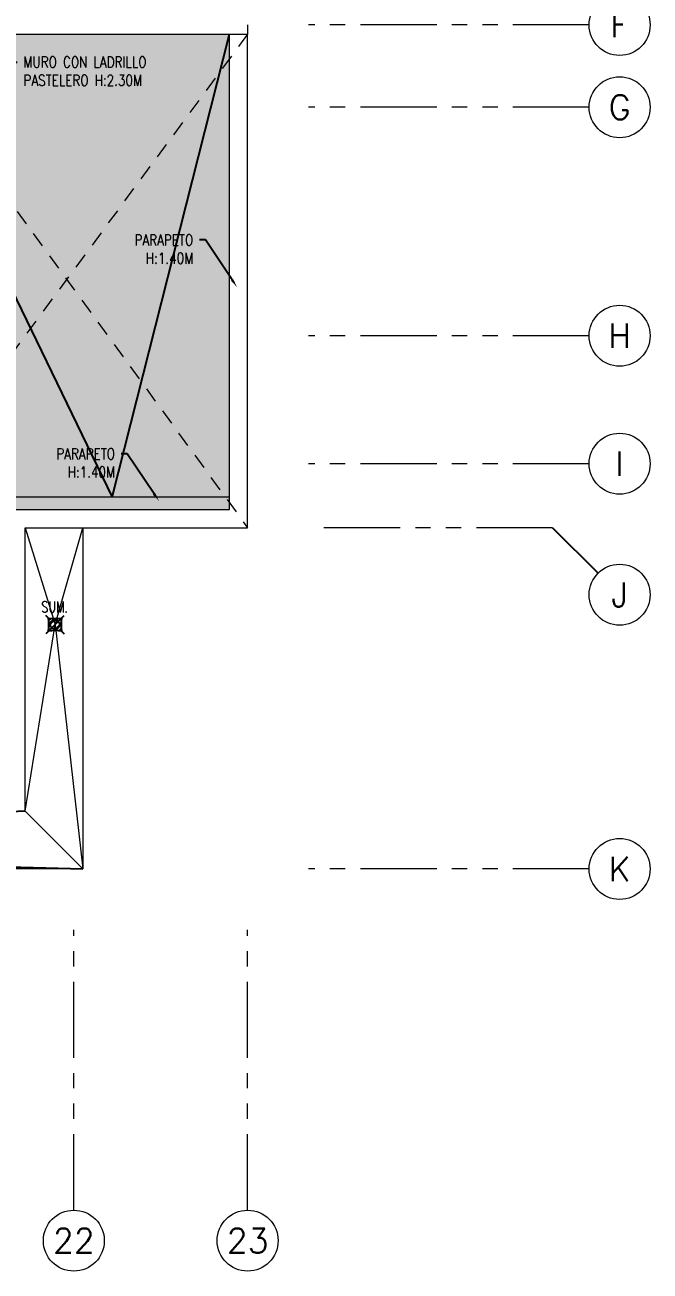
# Model space of a CAD drawing. Header units: millimetres. Extents: x -3 to 53, y -110 to 39.
# Drawn here: x 48.23 to 53.35, y -58.33 to -48.11 of the extents above; entities that cross this region are included whole.
import ezdxf
from ezdxf import colors
from ezdxf.entities.mleader import LeaderData, LeaderLine
from ezdxf.enums import TextEntityAlignment as Align
from ezdxf.math import Vec2, Vec3

# ---------------------------------------------------------------- set-up
doc = ezdxf.new("R2010")
doc.units = ezdxf.units.MM
for name, pattern in [('HIDDEN2', [0.1875, 0.125, -0.0625]), ('PHANTOM', [63.5, 31.75, -6.35, 6.35, -6.35, 6.35, -6.35]), ('PHANTOM2', [1.25, 0.625, -0.125, 0.125, -0.125, 0.125, -0.125])]:
    doc.linetypes.add(name, pattern=pattern)
for name, color, linetype in [('A-COTAS EXT', 8, 'Continuous'), ('A-EJES', 8, 'PHANTOM'), ('A-JARDIN', 8, 'Continuous'), ('A-LINEAS', 8, 'Continuous'), ('A-MURO BAJO', 8, 'Continuous'), ('A-PROYECCIONES', 8, 'HIDDEN2'), ('A-TEXTO-INDICACIONES', 8, 'Continuous')]:
    doc.layers.add(name, color=color, linetype=linetype)
doc.layers.add('DLP_MURO ALTO', color=8, linetype='Continuous', lineweight=20)
doc.styles.add('ROMANS', font='ROMANS.shx', dxfattribs={"oblique": 10})
doc.styles.add('TXT_COTAS', font='romans.shx', dxfattribs={"width": 0.8})

# ---------------------------------------------------------------- blocks, each defined once
blk = doc.blocks.new('*U255')
at = {"color": 8}
for p, q in [((-0.053, 0.053), (-0.075, 0.075)), ((-0.053, -0.053), (0.053, 0.053)), ((-0.051, 0.033), (-0.033, 0.051)), ((-0.05, -0.008), (0.008, 0.05)), ((-0.008, -0.05), (0.05, 0.008)), ((0.053, 0.053), (0.075, 0.075)), ((-0.053, -0.053), (-0.075, -0.075)), ((0.033, -0.051), (0.051, -0.033)), ((0.053, -0.053), (0.075, -0.075))]:
    blk.add_line(p, q, dxfattribs=at)
for centre, major_axis, start_param, end_param in [((0, 0.588), (0.167, 0.512), 3.359812, 3.55544), ((-0.591, 0), (-0.514, 0.168), 3.360366, 3.554886), ((0, 0), (0.0118, 0.036), 5.813820330443059, 12.09700563762265), ((0.591, 0), (-0.514, 0.168), 0.218773, 0.413293), ((0, -0.588), (-0.512, 0.167), -1.352577, -1.156949)]:
    blk.add_ellipse(centre, major_axis=major_axis, ratio=1, start_param=start_param, end_param=end_param, dxfattribs=at)
at = {"layer": 'A-TEXTO-INDICACIONES', "color": 8, "style": 'ROMANS', "width": 0.75}
blk.add_text('SUM.', height=0.09, dxfattribs=at).set_placement((-0.113, 0.1))
blk = doc.blocks.new('IISS P11')
at = {"color": 8}
for p, q in [((45.75, -7), (47.588, -10.8)), ((47.588, -10.8), (48.55, -7)), ((46.875, -13.375), (41.012, -13.679, 0)), ((41.012, -13.679, 0), (47.35, -13.85))]:
    blk.add_line(p, q, dxfattribs=at)
at = {"color": 8, "lineweight": 0}
blk.add_lwpolyline([(46.625, -13.225), (46.725, -13.225), (46.725, -10.9), (48.55, -10.9), (48.55, -10.8), (46.625, -10.8)], close=True, dxfattribs=at)
for points in [[(46.875, -11.05), (47.121, -11.845), (47.35, -11.05)], [(46.875, -13.375), (47.121, -11.845), (47.35, -13.85)]]:
    blk.add_lwpolyline(points, dxfattribs=at)
at = {"ltscale": 0.05}
blk.add_blockref('*U255', (47.121, -11.845), dxfattribs=at)
blk = doc.blocks.new('DPTO 65_D2')
at = {"layer": 'A-MURO BAJO', "color": 8, "lineweight": 0}
for p, q in [((-7.025, 6.375), (-7.025, 4.05)), ((-7.025, 4.05), (-8.85, 4.05)), ((-8.85, 4.05), (-8.85, 0)), ((-6.875, 3.9), (-8.7, 3.9)), ((-8.7, 3.9), (-8.7, 0))]:
    blk.add_line(p, q, dxfattribs=at)
at = {"layer": 'A-PROYECCIONES', "color": 8, "lineweight": 0}
blk.add_line((-5.9, 0), (-8.85, 4.05), dxfattribs=at)
blk.add_lwpolyline([(-8.85, 0), (-4.15, 6.375)], dxfattribs=at)
at = {"layer": 'DLP_MURO ALTO', "color": 8, "lineweight": 0}
for p in [(-5.9, 0), (-8.85, -0.075)]:
    blk.add_line(p, (-8.85, 0), dxfattribs=at)
blk = doc.blocks.new('Ejes_Torre C')
at = {"layer": 'A-COTAS EXT'}
blk.add_line((52.55, 2.8), (52.923, 2.427), dxfattribs=at)
at = {"layer": 'A-EJES', "color": 8, "linetype": 'PHANTOM2', "lineweight": 0}
for points in [[(52.85, 6.925), (50.55, 6.925)], [(52.85, 6.25), (50.55, 6.25)], [(52.85, 4.375), (50.55, 4.375)], [(52.85, 3.325), (50.55, 3.325)], [(52.55, 2.8), (50.55, 2.8)], [(52.85, 0), (50.55, 0)], [(48.625, -2.8), (48.625, -0.5)], [(50.05, -2.8), (50.05, -0.5)]]:
    blk.add_lwpolyline(points, dxfattribs=at)
at = {"layer": 'A-EJES', "color": 8, "linetype": 'Continuous', "lineweight": 0}
for centre in [(53.1, 6.925), (53.1, 6.25), (53.1, 4.375), (53.1, 3.325), (53.1, 2.25), (53.1, 0), (48.625, -3.05), (50.05, -3.05)]:
    blk.add_circle(centre, 0.25, dxfattribs=at)
at = {"layer": 'A-EJES', "color": 8, "linetype": 'Continuous', "lineweight": 0, "style": 'ROMANS'}
for s, p in [('F', (53.1, 6.925)), ('G', (53.1, 6.25)), ('H', (53.1, 4.375)), ('I', (53.1, 3.325)), ('J', (53.1, 2.25)), ('K', (53.1, 0))]:
    blk.add_text(s, height=0.2, rotation=0, dxfattribs=at).set_placement(p, align=Align.MIDDLE_CENTER)
for s, p in [('22', (48.625, -3.05)), ('23', (50.05, -3.05))]:
    blk.add_text(s, height=0.2, dxfattribs=at).set_placement(p, align=Align.MIDDLE_CENTER)
blk = doc.blocks.new('TEXTO NOTAS P11')
at = {"layer": 'A-TEXTO-INDICACIONES'}
ml = blk.add_multileader_mtext('Standard', dxfattribs=at)
ml.set_content('\\pxsm1;MURO CON LADRILLO PASTELERO H:2.30M', color=256, style='TXT_COTAS')
ml.set_leader_properties(color=7)
ml.build(insert=Vec2(0, 0))
ml.multileader.update_dxf_attribs({"dogleg_length": 0.05, "arrow_head_size": 0.07})
ctx = ml.context
ctx.base_point, ctx.char_height, ctx.arrow_head_size, ctx.landing_gap_size, ctx.plane_origin = Vec3(46.812, -7.229), 0.09, 0.07, 0.05, Vec3(46.608, -7.768)
notes = []
notes.append((ctx, [(0, (1, 1, 0), (46.71, -7.229), (1, 0), 0.101, [(0, [(46.558, -6.995)], 0, [])])]))
ctx.mtext.insert, ctx.mtext.width, ctx.mtext.defined_height, ctx.mtext.flow_direction = Vec3(46.862, -7.184), 1.40122, 0.805, 5
ml = blk.add_multileader_mtext('Standard', dxfattribs=at)
ml.set_content('\\pxsm1;PARAPETO\\P\\pt16;H:1.40M', color=256, style='TXT_COTAS')
ml.set_leader_properties(color=7)
ml.build(insert=Vec2(0, 0))
ml.multileader.update_dxf_attribs({"dogleg_length": 0.05, "arrow_head_size": 0.07})
ctx = ml.context
ctx.base_point, ctx.char_height, ctx.arrow_head_size, ctx.landing_gap_size, ctx.plane_origin = Vec3(47.693, -8.689), 0.09, 0.07, 0.05, Vec3(48.747, -8.766)
ctx.text_align_type = 2
notes.append((ctx, [(0, (1, 1, 0), (48.354, -8.689), (-1, 0), 0.05, [(0, [(48.612, -9.075)], 0, [])])]))
ctx.mtext.insert, ctx.mtext.width, ctx.mtext.defined_height, ctx.mtext.alignment, ctx.mtext.flow_direction = Vec3(48.254, -8.644), 1.02406, 0.515, 3, 5
ml = blk.add_multileader_mtext('Standard', dxfattribs=at)
ml.set_content('\\pxsm1;PARAPETO\\P\\pt16;H:1.40M', color=256, style='TXT_COTAS')
ml.set_leader_properties(color=7)
ml.build(insert=Vec2(0, 0))
ml.multileader.update_dxf_attribs({"dogleg_length": 0.05, "arrow_head_size": 0.07})
ctx = ml.context
ctx.base_point, ctx.char_height, ctx.arrow_head_size, ctx.landing_gap_size, ctx.plane_origin = Vec3(47.052, -10.444), 0.09, 0.07, 0.05, Vec3(48.107, -10.521)
ctx.text_align_type = 2
notes.append((ctx, [(0, (1, 1, 0), (47.713, -10.444), (-1, 0), 0.05, [(0, [(47.972, -10.83)], 0, [])])]))
ctx.mtext.insert, ctx.mtext.width, ctx.mtext.defined_height, ctx.mtext.alignment, ctx.mtext.flow_direction = Vec3(47.613, -10.399), 1.02406, 0.515, 3, 5
for ctx, leaders in notes:
    for number, flags, end, landing, length, lines in leaders:
        leader = LeaderData()
        leader.index, (leader.has_last_leader_line, leader.has_dogleg_vector, leader.attachment_direction) = number, flags
        leader.last_leader_point, leader.dogleg_vector, leader.dogleg_length = Vec3(end), Vec3(landing), length
        for number, points, colour, breaks in lines:
            line = LeaderLine()
            line.index, line.vertices, line.color, line.breaks = number, Vec3.list(points), colors.encode_raw_color(colour), breaks
            leader.lines.append(line)
        ctx.leaders.append(leader)
blk = doc.blocks.new('arq.')
at = {"color": 8}
blk.add_blockref('IISS P11', (102.563, -39.289), dxfattribs=at)
at = {"color": 8, "rotation": 180}
blk.add_blockref('DPTO 65_D2', (142.413, -46.289), dxfattribs=at)
at = {"layer": 'A-JARDIN', "ltscale": 0.5}
h = blk.add_hatch(dxfattribs=at)
h.set_pattern_fill('AR-SAND', color=8, scale=0.0025)
h.set_pattern_definition([(37.5, (105.46269, 24.6612), (-0.00400008, 0.12235331), [0, -0.09652, 0, -0.10795, 0, -0.1031875]), (7.5, (105.46269, 24.6612), (0.11238082, 0.17920628), [0, -0.05207, 0, -0.086995, 0, -0.0333375]), (327.5, (105.38458, 24.6612), (0.19774809, 0.0003593), [0, -0.03175, 0, -0.1143, 0, -0.149225]), (317.5, (105.38458, 24.6612), (0.1908891, 0.05573233), [0, -0.015875, 0, -0.07493, 0, -0.085725])])
h.paths.add_polyline_path([(151.113, -42.239), (151.113, -46.139), (148.313, -46.139), (148.313, -43.589), (146.563, -43.589), (146.563, -42.539), (146.563, -42.239)])
h.paths.add_polyline_path([(151.113, -50.189), (151.113, -46.289), (148.313, -46.289), (148.313, -48.839), (146.563, -48.839), (146.563, -49.889), (146.563, -50.189), (149.288, -50.189)])
h.paths.add_polyline_path([(128.363, -42.739), (128.363, -44.064), (128.963, -44.064), (128.963, -45.464), (131.963, -45.464), (131.963, -45.614), (131.413, -45.614), (131.413, -44.464), (132.063, -44.464), (132.063, -44.789), (134.513, -44.789), (134.513, -42.739), (131.515, -42.739)])
h.paths.add_polyline_path([(128.363, -46.964), (131.963, -46.964), (131.963, -46.814), (130.963, -46.814), (130.963, -47.964), (132.063, -47.964), (132.063, -47.639), (134.513, -47.639), (134.513, -49.689), (128.363, -49.689)])
at = {"layer": 'A-LINEAS', "color": 8, "lineweight": 0}
blk.add_line((149.913, -53.139), (149.438, -52.664), dxfattribs=at)
blk.add_lwpolyline([(149.913, -50.339), (149.913, -53.139), (136.163, -53.139), (136.163, -52.664)], dxfattribs=at)
at = {"layer": 'A-EJES', "color": 8, "lineweight": 0}
blk.add_blockref('Ejes_Torre C', (101.213, -53.139), dxfattribs=at)
at = {"layer": 'A-TEXTO-INDICACIONES', "color": 8}
blk.add_blockref('TEXTO NOTAS P11', (102.563, -39.289), dxfattribs=at)

msp = doc.modelspace()

# ---------------------------------------------------------------- block references
at = {"color": 7}
msp.add_blockref('arq.', (-101.212, -1.894), dxfattribs=at)

doc.saveas('drawing.dxf')
